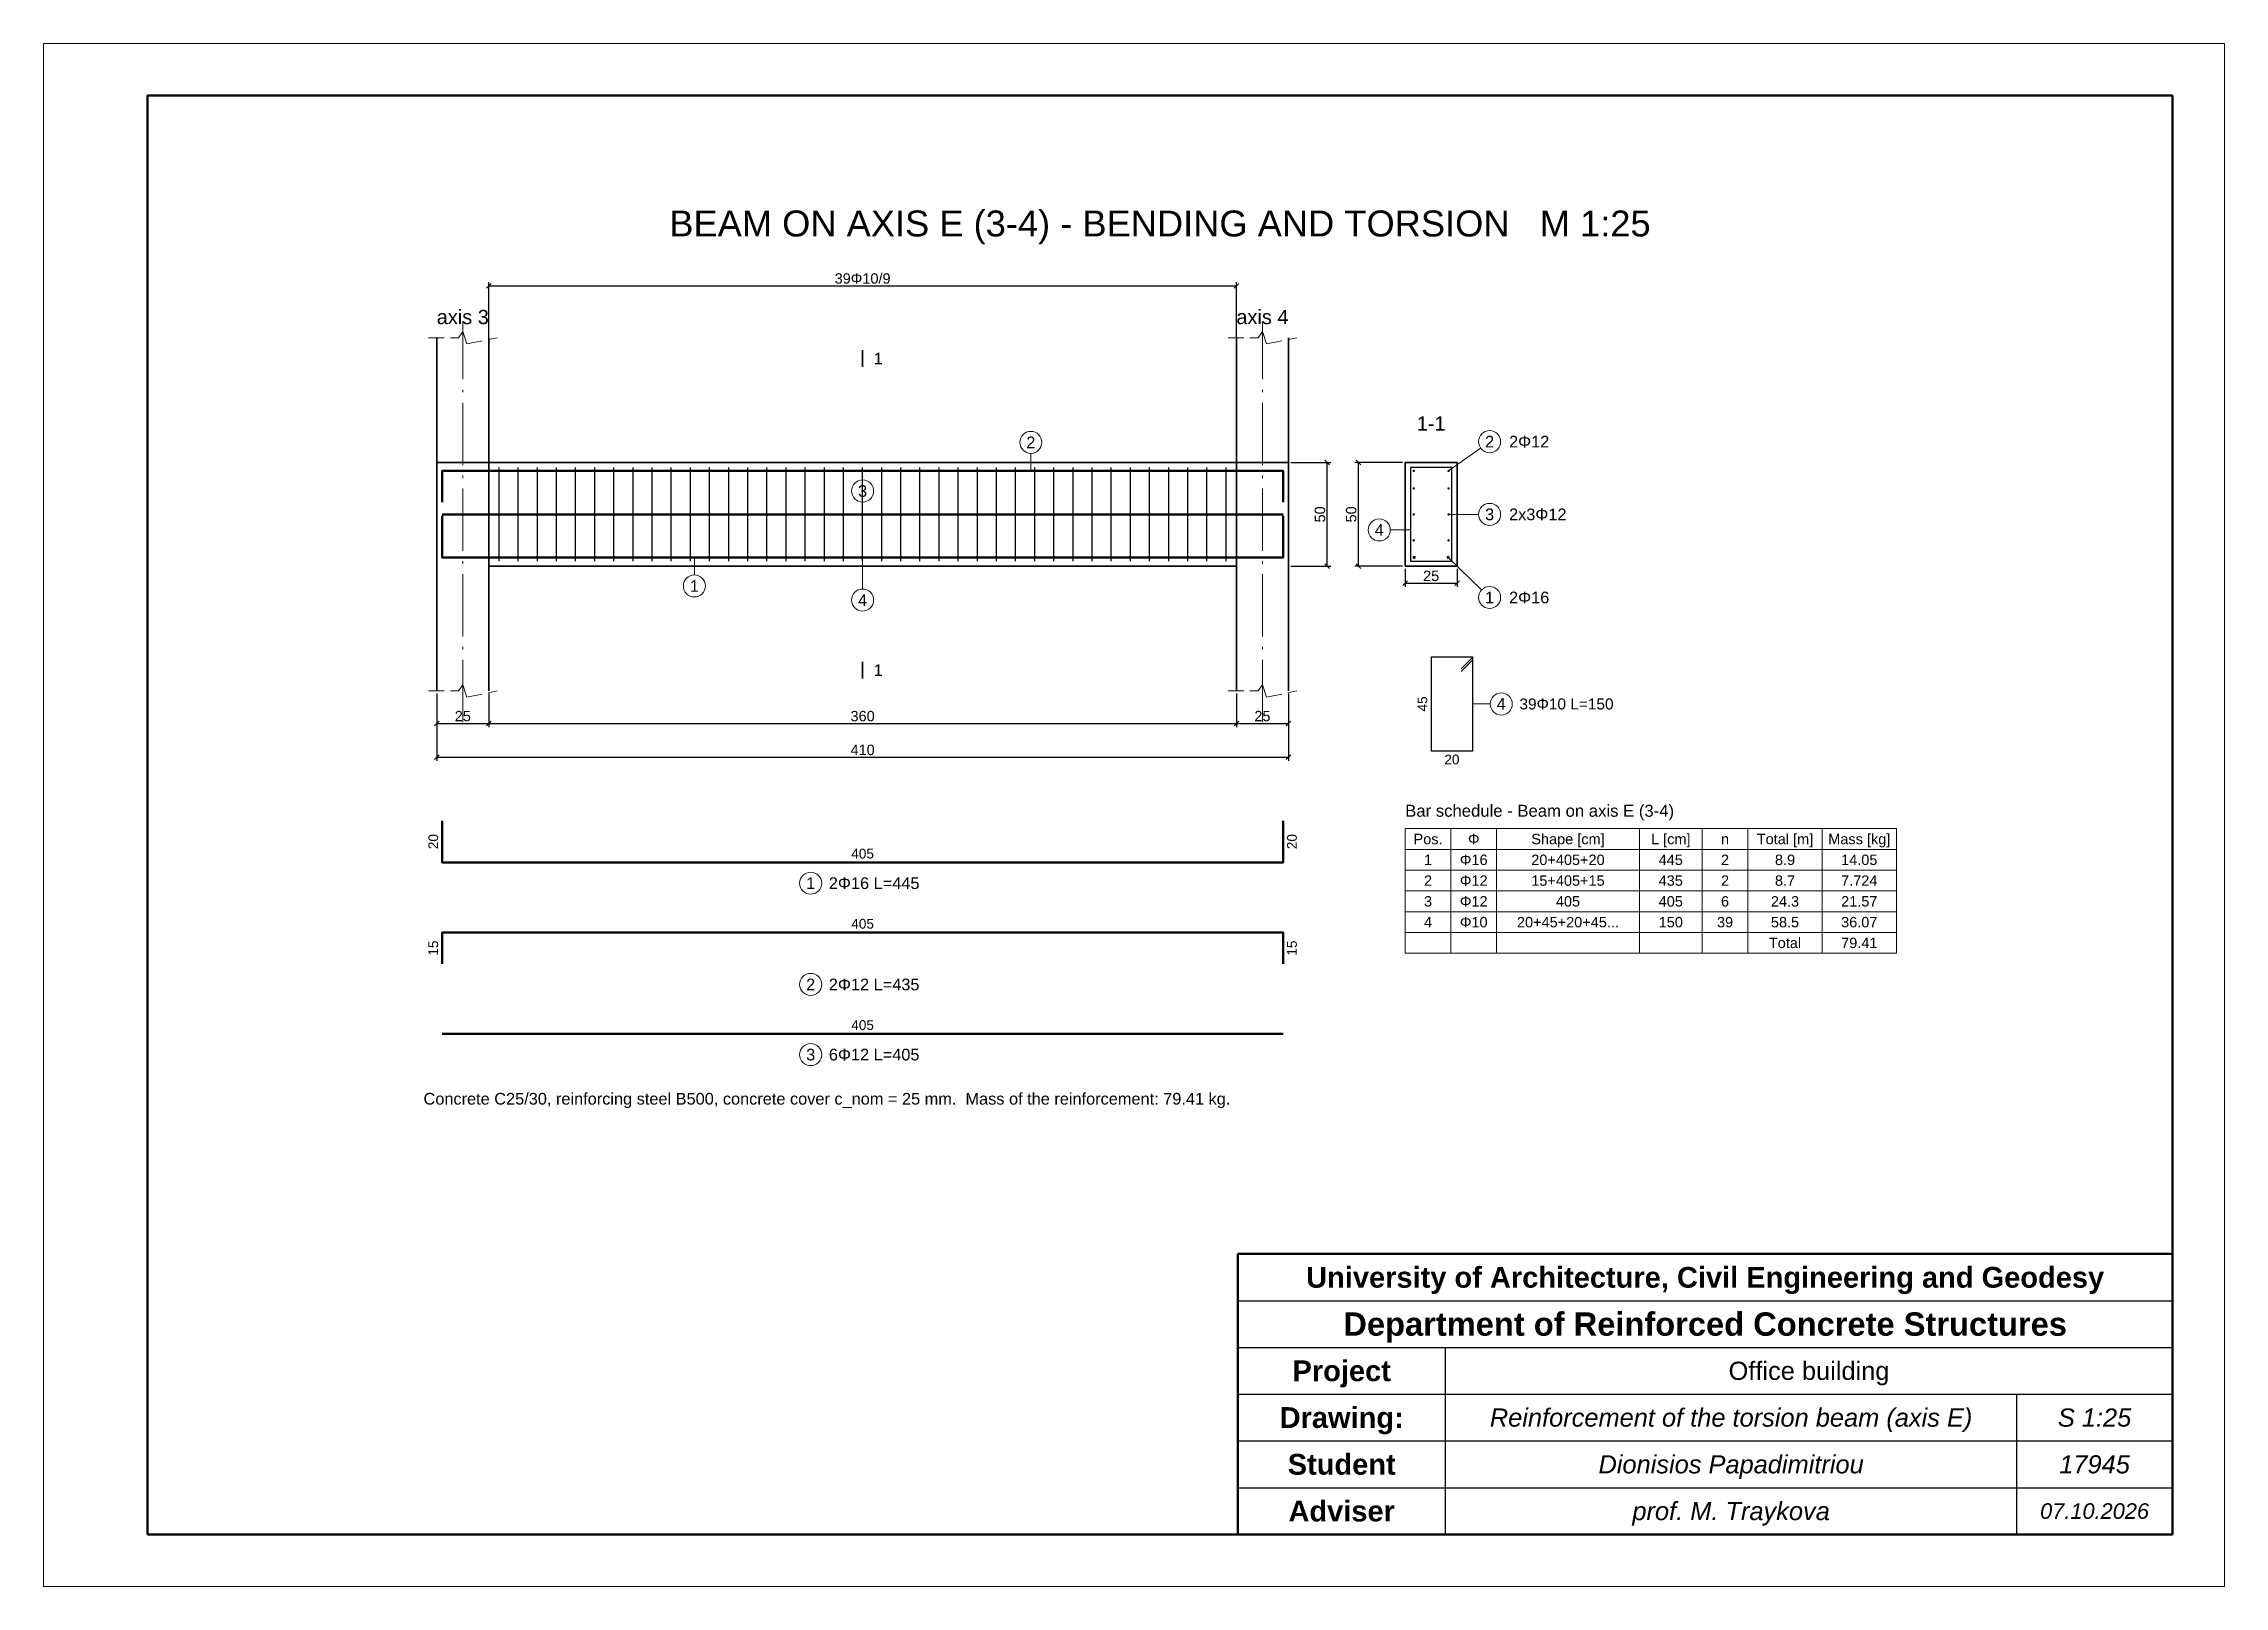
# Model space of a CAD drawing. Header units: centimetres. Extents: x -189 to 861, y -491 to 252.
import ezdxf
from ezdxf.enums import TextEntityAlignment as Align

# ---------------------------------------------------------------- set-up
doc = ezdxf.new("R2010")
doc.units = ezdxf.units.CM
doc.linetypes.add('RC_AXIS', pattern=[41.25, 30, -5, 1.25, -5])
doc.linetypes.add('RC_DASHED', pattern=[10.5, 7.5, -3])
for name, color, linetype, lineweight in [('D-AXIS', 2, 'RC_AXIS', 13), ('D-BARS', 1, 'Continuous', 50), ('D-CONCRETE', 7, 'Continuous', 35), ('D-DIM', 3, 'Continuous', 18), ('D-HIDDEN', 8, 'RC_DASHED', 13), ('D-LINKS', 5, 'Continuous', 25), ('D-TEXT', 7, 'Continuous', 18), ('SHEET', 7, 'Continuous', 35)]:
    doc.layers.add(name, color=color, linetype=linetype, lineweight=lineweight)
doc.styles.add('RC_TEXT', font='arial.ttf')
doc.styles.add('TB', font='arial.ttf')
doc.styles.add('TB_B', font='arialbd.ttf')
doc.styles.add('TB_I', font='ariali.ttf')
doc.dimstyles.new('RC_D25', dxfattribs={"dimtxt": 5, "dimasz": 2.25, "dimexe": 1.75, "dimexo": 1.25, "dimgap": 1, "dimtad": 1, "dimdec": 1, "dimdsep": 46, "dimtxsty": 'RC_TEXT', "dimblk": 'OBLIQUE', "dimcen": 2.5, "dimclrd": 3, "dimclre": 3, "dimclrt": 3, "dimazin": 3, "dimtfac": 1, "dimtmove": 2, "dimatfit": 3})

# ---------------------------------------------------------------- blocks, each defined once
blk = doc.blocks.new('_OBLIQUE')
at = {"color": 0, "linetype": 'BYBLOCK'}
blk.add_line((-0.5, -0.5), (0.5, 0.5), dxfattribs=at)

msp = doc.modelspace()

# ---------------------------------------------------------------- hatches: boundary and pattern name
at = {"layer": 'D-BARS'}
h = msp.add_hatch(color=7, dxfattribs=at)
h.dxf.hatch_style = 1
edge = h.paths.add_edge_path()
edge.add_arc((470.35, 45.9), 0.6, 0, 360)
h = msp.add_hatch(color=7, dxfattribs=at)
h.dxf.hatch_style = 1
edge = h.paths.add_edge_path()
edge.add_arc((487.15, 45.9), 0.6, 0, 360)
h = msp.add_hatch(color=7, dxfattribs=at)
h.dxf.hatch_style = 1
edge = h.paths.add_edge_path()
edge.add_arc((470.35, 37.5), 0.6, 0, 360)
h = msp.add_hatch(color=7, dxfattribs=at)
h.dxf.hatch_style = 1
edge = h.paths.add_edge_path()
edge.add_arc((487.15, 37.5), 0.6, 0, 360)
h = msp.add_hatch(color=7, dxfattribs=at)
h.dxf.hatch_style = 1
edge = h.paths.add_edge_path()
edge.add_arc((470.35, 25), 0.6, 0, 360)
h = msp.add_hatch(color=7, dxfattribs=at)
h.dxf.hatch_style = 1
edge = h.paths.add_edge_path()
edge.add_arc((487.15, 25), 0.6, 0, 360)
h = msp.add_hatch(color=7, dxfattribs=at)
h.dxf.hatch_style = 1
edge = h.paths.add_edge_path()
edge.add_arc((470.35, 12.5), 0.6, 0, 360)
h = msp.add_hatch(color=7, dxfattribs=at)
h.dxf.hatch_style = 1
edge = h.paths.add_edge_path()
edge.add_arc((487.15, 12.5), 0.6, 0, 360)
h = msp.add_hatch(color=7, dxfattribs=at)
h.dxf.hatch_style = 1
edge = h.paths.add_edge_path()
edge.add_arc((470.55, 4.3), 0.8, 0, 360)
h = msp.add_hatch(color=7, dxfattribs=at)
h.dxf.hatch_style = 1
edge = h.paths.add_edge_path()
edge.add_arc((486.95, 4.3), 0.8, 0, 360)

# ---------------------------------------------------------------- linework, layer by layer
at = {"layer": 'D-AXIS'}
for p, q in [((12.5, -75), (12.5, 118)), ((397.5, -75), (397.5, 118))]:
    msp.add_line(p, q, dxfattribs=at)
at = {"layer": 'D-BARS'}
for points in [[(2.5, 30.9), (2.5, 45.9), (407.5, 45.9), (407.5, 30.9)], [(2.5, 25), (407.5, 25)], [(2.5, 24.3), (2.5, 4.3), (407.5, 4.3), (407.5, 24.3)], [(2.5, -122.5), (2.5, -142.5), (407.5, -142.5), (407.5, -122.5)], [(2.5, -191.25), (2.5, -176.25), (407.5, -176.25), (407.5, -191.25)], [(2.5, -225), (407.5, -225)]]:
    msp.add_lwpolyline(points, dxfattribs=at)
at = {"layer": 'D-CONCRETE'}
for p, q in [((0, -60), (0, 110)), ((25, -60), (25, 110)), ((385, -60), (385, 110)), ((410, -60), (410, 110)), ((205, 96), (205, 104)), ((0, 50), (410, 50)), ((25, 0), (385, 0)), ((205, -54), (205, -46))]:
    msp.add_line(p, q, dxfattribs=at)
msp.add_lwpolyline([(466.25, 0), (491.25, 0), (491.25, 50), (466.25, 50)], close=True, dxfattribs=at)
at = {"layer": 'D-HIDDEN'}
for points in [[(-4, 110), (10.5, 110), (12.5, 113), (14.5, 107), (29, 110)], [(381, 110), (395.5, 110), (397.5, 113), (399.5, 107), (414, 110)], [(-4, -60), (10.5, -60), (12.5, -57), (14.5, -63), (29, -60)], [(381, -60), (395.5, -60), (397.5, -57), (399.5, -63), (414, -60)]]:
    msp.add_lwpolyline(points, dxfattribs=at)
at = {"layer": 'D-LINKS'}
for p, q in [((30, 2.5), (30, 47.5)), ((39.21, 2.5), (39.21, 47.5)), ((48.42, 2.5), (48.42, 47.5)), ((57.63, 2.5), (57.63, 47.5)), ((66.84, 2.5), (66.84, 47.5)), ((76.05, 2.5), (76.05, 47.5)), ((85.26, 2.5), (85.26, 47.5)), ((94.47, 2.5), (94.47, 47.5)), ((103.68, 2.5), (103.68, 47.5)), ((112.89, 2.5), (112.89, 47.5)), ((122.11, 2.5), (122.11, 47.5)), ((131.32, 2.5), (131.32, 47.5)), ((140.53, 2.5), (140.53, 47.5)), ((149.74, 2.5), (149.74, 47.5)), ((158.95, 2.5), (158.95, 47.5)), ((168.16, 2.5), (168.16, 47.5)), ((177.37, 2.5), (177.37, 47.5)), ((186.58, 2.5), (186.58, 47.5)), ((195.79, 2.5), (195.79, 47.5)), ((205, 2.5), (205, 47.5)), ((214.21, 2.5), (214.21, 47.5)), ((223.42, 2.5), (223.42, 47.5)), ((232.63, 2.5), (232.63, 47.5)), ((241.84, 2.5), (241.84, 47.5)), ((251.05, 2.5), (251.05, 47.5)), ((260.26, 2.5), (260.26, 47.5)), ((269.47, 2.5), (269.47, 47.5)), ((278.68, 2.5), (278.68, 47.5)), ((287.89, 2.5), (287.89, 47.5)), ((297.11, 2.5), (297.11, 47.5)), ((306.32, 2.5), (306.32, 47.5)), ((315.53, 2.5), (315.53, 47.5)), ((324.74, 2.5), (324.74, 47.5)), ((333.95, 2.5), (333.95, 47.5)), ((343.16, 2.5), (343.16, 47.5)), ((352.37, 2.5), (352.37, 47.5)), ((361.58, 2.5), (361.58, 47.5)), ((370.79, 2.5), (370.79, 47.5)), ((380, 2.5), (380, 47.5)), ((498.75, -43.75), (493.15, -49.35)), ((498.75, -44.95), (493.15, -50.55))]:
    msp.add_line(p, q, dxfattribs=at)
for points in [[(468.75, 2.5), (488.75, 2.5), (488.75, 47.5), (468.75, 47.5)], [(478.75, -88.75), (498.75, -88.75), (498.75, -43.75), (478.75, -43.75)]]:
    msp.add_lwpolyline(points, close=True, dxfattribs=at)
at = {"layer": 'D-TEXT'}
for p, q in [((286, 54.34), (286, 45.9)), ((502.55, 56.91), (487.15, 45.9)), ((205, 30.94), (205, 25)), ((501.56, 25), (487.15, 25)), ((459.06, 17.5), (468.75, 17.5)), ((124, -4.14), (124, 4.3)), ((205, -10.94), (205, 5.5)), ((503.06, -11.3), (486.95, 4.3)), ((507.19, -66.25), (498.75, -66.25)), ((466.25, -126.25), (702.75, -126.25)), ((466.25, -126.25), (466.25, -186.25)), ((466.25, -136.25), (702.75, -136.25)), ((488.25, -126.25), (488.25, -186.25)), ((510.25, -126.25), (510.25, -186.25)), ((579, -126.25), (579, -186.25)), ((609.25, -126.25), (609.25, -186.25)), ((631.25, -126.25), (631.25, -186.25)), ((667, -126.25), (667, -186.25)), ((702.75, -126.25), (702.75, -186.25)), ((466.25, -146.25), (702.75, -146.25)), ((466.25, -156.25), (702.75, -156.25)), ((466.25, -166.25), (702.75, -166.25)), ((466.25, -176.25), (702.75, -176.25)), ((466.25, -186.25), (702.75, -186.25))]:
    msp.add_line(p, q, dxfattribs=at)
for centre in [(286, 59.65), (506.88, 60), (205, 36.25), (453.75, 17.5), (506.88, 25), (124, -9.45), (506.88, -15), (205, -16.25), (512.5, -66.25), (180, -152.5), (180, -201.25), (180, -235)]:
    msp.add_circle(centre, 5.31, dxfattribs=at)
at = {"layer": 'SHEET', "color": 7, "lineweight": 25}
for p, q in [((385.67, -353.44), (835.67, -353.44)), ((385.67, -375.94), (835.67, -375.94)), ((485.67, -465.94), (485.67, -375.94)), ((385.67, -398.44), (835.67, -398.44)), ((760.67, -465.94), (760.67, -398.44)), ((385.67, -420.94), (835.67, -420.94)), ((385.67, -443.44), (835.67, -443.44))]:
    msp.add_line(p, q, dxfattribs=at)
at = {"layer": 'SHEET', "color": 7, "lineweight": 13}
msp.add_lwpolyline([(-189.33, -490.94), (860.67, -490.94), (860.67, 251.56), (-189.33, 251.56)], close=True, dxfattribs=at)
at = {"layer": 'SHEET', "color": 7, "lineweight": 50}
for points in [[(-139.33, -465.94), (835.67, -465.94), (835.67, 226.56), (-139.33, 226.56)], [(385.67, -465.94), (835.67, -465.94), (835.67, -330.94), (385.67, -330.94)]]:
    msp.add_lwpolyline(points, close=True, dxfattribs=at)

# ---------------------------------------------------------------- texts
at = {"layer": 'D-TEXT', "style": 'RC_TEXT'}
for s, height, p in [('BEAM ON AXIS E (3-4) - BENDING AND TORSION   M 1:25', 12.5, (348.17, 165)), ('axis 3', 6.875, (12.5, 120)), ('axis 4', 6.875, (397.5, 120)), ('1', 5.62, (212.5, 100)), ('1-1', 6.875, (478.75, 68.75)), ('2', 5.62, (286, 59.65)), ('2', 5.62, (506.88, 60)), ('3', 5.62, (205, 36.25)), ('3', 5.62, (506.88, 25)), ('4', 5.62, (453.75, 17.5)), ('1', 5.62, (124, -9.45)), ('4', 5.62, (205, -16.25)), ('1', 5.62, (506.88, -15)), ('1', 5.62, (212.5, -50)), ('4', 5.62, (512.5, -66.25)), ('20', 4.688, (488.75, -92.97)), ('405', 4.688, (205, -138.28)), ('Pos.', 5, (477.25, -131.25)), ('Φ', 5, (499.25, -131.25)), ('Shape [cm]', 5, (544.62, -131.25)), ('L [cm]', 5, (594.12, -131.25)), ('n', 5, (620.25, -131.25)), ('Total [m]', 5, (649.12, -131.25)), ('Mass [kg]', 5, (684.88, -131.25)), ('1', 5, (477.25, -141.25)), ('Φ16', 5, (499.25, -141.25)), ('20+405+20', 5, (544.62, -141.25)), ('445', 5, (594.12, -141.25)), ('2', 5, (620.25, -141.25)), ('8.9', 5, (649.12, -141.25)), ('14.05', 5, (684.88, -141.25)), ('1', 5.62, (180, -152.5)), ('2', 5, (477.25, -151.25)), ('Φ12', 5, (499.25, -151.25)), ('15+405+15', 5, (544.62, -151.25)), ('435', 5, (594.12, -151.25)), ('2', 5, (620.25, -151.25)), ('8.7', 5, (649.12, -151.25)), ('7.724', 5, (684.88, -151.25)), ('3', 5, (477.25, -161.25)), ('Φ12', 5, (499.25, -161.25)), ('405', 5, (544.62, -161.25)), ('405', 5, (594.12, -161.25)), ('6', 5, (620.25, -161.25)), ('24.3', 5, (649.12, -161.25)), ('21.57', 5, (684.88, -161.25)), ('405', 4.688, (205, -172.03)), ('4', 5, (477.25, -171.25)), ('Φ10', 5, (499.25, -171.25)), ('20+45+20+45...', 5, (544.62, -171.25)), ('150', 5, (594.12, -171.25)), ('39', 5, (620.25, -171.25)), ('Total', 5, (649.12, -181.25)), ('58.5', 5, (649.12, -171.25)), ('36.07', 5, (684.88, -171.25)), ('79.41', 5, (684.88, -181.25)), ('2', 5.62, (180, -201.25)), ('405', 4.688, (205, -220.78)), ('3', 5.62, (180, -235))]:
    msp.add_text(s, height=height, dxfattribs=at).set_placement(p, align=Align.MIDDLE_CENTER)
for s, height, p in [('2Φ12', 5.625, (516.25, 60)), ('2x3Φ12', 5.625, (516.25, 25)), ('2Φ16', 5.625, (516.25, -15)), ('39Φ10 L=150', 5.3125, (521.25, -66.25)), ('2Φ16 L=445', 5.625, (188.75, -152.5)), ('2Φ12 L=435', 5.625, (188.75, -201.25)), ('6Φ12 L=405', 5.625, (188.75, -235)), ('Concrete C25/30, reinforcing steel B500, concrete cover c_nom = 25 mm.  Mass of the reinforcement: 79.41 kg.', 5.625, (-6.41, -256.25))]:
    msp.add_text(s, height=height, dxfattribs=at).set_placement(p, align=Align.MIDDLE_LEFT)
for s, rotation, p in [('45', 90, (474.53, -66.25)), ('20', -270, (-1.72, -132.5)), ('20', 90, (411.72, -132.5)), ('15', 90, (-1.72, -183.75)), ('15', -270, (411.72, -183.75))]:
    msp.add_text(s, height=4.688, rotation=rotation, dxfattribs=at).set_placement(p, align=Align.MIDDLE_CENTER)
msp.add_text('Bar schedule - Beam on axis E (3-4)', height=5.75, dxfattribs=at).set_placement((466.25, -122.25), align=Align.BOTTOM_LEFT)
at = {"layer": 'SHEET', "color": 7}
for s, height, style, p in [('University of Architecture, Civil Engineering and Geodesy', 10, 'TB_B', (610.67, -342.19)), ('Department of Reinforced Concrete Structures', 11.25, 'TB_B', (610.67, -364.69)), ('Project', 10, 'TB_B', (435.67, -387.19)), ('Office building', 8.75, 'TB', (660.67, -387.19)), ('Drawing:', 10, 'TB_B', (435.67, -409.69)), ('Reinforcement of the torsion beam (axis E)', 8.75, 'TB_I', (623.17, -409.69)), ('S 1:25', 8.75, 'TB_I', (798.17, -409.69)), ('Student', 10, 'TB_B', (435.67, -432.19)), ('Dionisios Papadimitriou', 8.75, 'TB_I', (623.17, -432.19)), ('17945', 8.75, 'TB_I', (798.17, -432.19)), ('Adviser', 10, 'TB_B', (435.67, -454.69)), ('prof. M. Traykova', 8.75, 'TB_I', (623.17, -454.69)), ('07.10.2026', 7.5, 'TB_I', (798.17, -454.69))]:
    msp.add_text(s, height=height, dxfattribs=dict(at, style=style)).set_placement(p, align=Align.MIDDLE_CENTER)

# ---------------------------------------------------------------- dimensions: what is measured, and where the dimension line sits
at = {"layer": 'D-DIM'}
msp.add_linear_dim(base=(25, 135), p1=(25, 50), p2=(385, 50), text='39Φ10/9', dimstyle='RC_D25', dxfattribs=at).render()
for base, p1, p2 in [((428.75, 0), (410, 0), (410, 50)), ((443.75, 0), (466.25, 0), (466.25, 50))]:
    msp.add_linear_dim(base=base, p1=p1, p2=p2, angle=90, dimstyle='RC_D25', dxfattribs=at).render()
for base, p1, p2 in [((466.25, -8.12), (466.25, 0), (491.25, 0)), ((0, -75.62), (0, -60), (25, -60)), ((0, -91.88), (0, -60), (410, -60)), ((25, -75.62), (25, -60), (385, -60)), ((385, -75.62), (385, -60), (410, -60))]:
    msp.add_linear_dim(base=base, p1=p1, p2=p2, dimstyle='RC_D25', dxfattribs=at).render()

doc.saveas('drawing.dxf')
